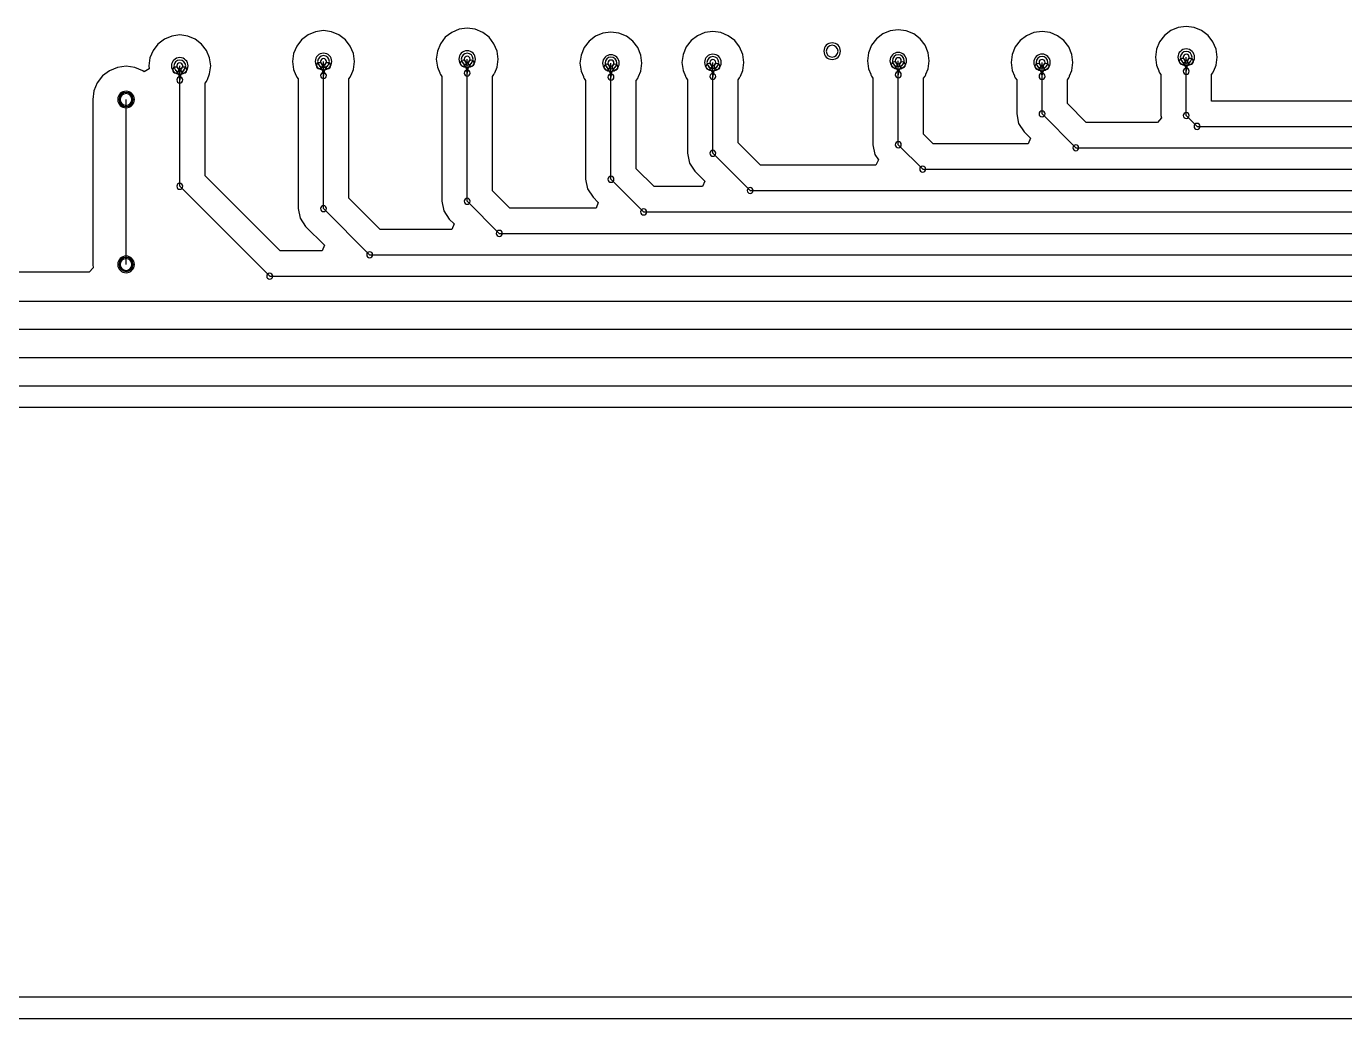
# Model space of a CAD drawing. Header units: inches. Extents: x 32166 to 66782, y 2386 to 7162.
# Drawn here: x 33123.7 to 33347.4, y 3557.2 to 3725.6 of the extents above; entities that cross this region are included whole.
import ezdxf

# ---------------------------------------------------------------- set-up
doc = ezdxf.new("R2010")
doc.units = ezdxf.units.IN
doc.header["$LTSCALE"] = 0.64311
doc.header["$MEASUREMENT"] = 0
for name, color, linetype in [('BOTTOMLAYER', 5, 'CONTINUOUS'), ('KEEPOUTLAYER', 6, 'CONTINUOUS'), ('MULTILAYER', 9, 'CONTINUOUS'), ('TOPLAYER', 1, 'CONTINUOUS'), ('TOPSOLDER', 216, 'CONTINUOUS')]:
    doc.layers.add(name, color=color, linetype=linetype)

msp = doc.modelspace()

# ---------------------------------------------------------------- linework, layer by layer
at = {"layer": 'BOTTOMLAYER'}
msp.add_line((32581.91, 3557.2), (33935.43, 3557.2), dxfattribs=at)
at = {"layer": 'KEEPOUTLAYER'}
for p, q in [((32499.27, 3660.96), (34258.55, 3660.96)), ((32498.87, 3560.87), (34258.87, 3560.87))]:
    msp.add_line(p, q, dxfattribs=at)
at = {"layer": 'MULTILAYER'}
for centre, start, end in [((33260.47, 3721.36), 0, 180), ((33174.16, 3719.6), 0, 180), ((33198.54, 3720.01), 0, 180), ((33222.93, 3719.34), 0, 180), ((33240.23, 3719.44), 0, 180), ((33260.47, 3721.36), 180, 0), ((33271.69, 3719.74), 0, 180), ((33296.08, 3719.45), 0, 180), ((33320.55, 3720.32), 0, 180), ((33320.55, 3720.32), 180, 0), ((33149.77, 3718.86), 0, 180), ((33149.77, 3718.86), 180, 0), ((33174.16, 3719.6), 180, 0), ((33198.54, 3720.01), 180, 0), ((33222.93, 3719.34), 180, 0), ((33240.23, 3719.44), 180, 0), ((33271.69, 3719.74), 180, 0), ((33296.08, 3719.45), 180, 0), ((33140.66, 3713.16), 0, 180), ((33140.66, 3713.16), 180, 0), ((33140.66, 3685.17), 0, 180), ((33140.66, 3685.17), 180, 0)]:
    msp.add_arc(centre, 1, start, end, dxfattribs=at)
at = {"layer": 'TOPLAYER'}
for p, q in [((33172.8, 3724.66), (33171.54, 3724.14)), ((33174.16, 3724.84), (33172.8, 3724.66)), ((33175.52, 3724.66), (33174.16, 3724.84)), ((33176.78, 3724.14), (33175.52, 3724.66)), ((33195.92, 3724.55), (33194.83, 3723.72)), ((33197.19, 3725.08), (33195.92, 3724.55)), ((33198.54, 3725.26), (33197.19, 3725.08)), ((33199.9, 3725.08), (33198.54, 3725.26)), ((33201.17, 3724.55), (33199.9, 3725.08)), ((33202.25, 3723.72), (33201.17, 3724.55)), ((33222.93, 3724.59), (33221.57, 3724.41)), ((33224.28, 3724.41), (33222.93, 3724.59)), ((33238.87, 3724.51), (33237.61, 3723.99)), ((33240.23, 3724.69), (33238.87, 3724.51)), ((33241.59, 3724.51), (33240.23, 3724.69)), ((33242.85, 3723.99), (33241.59, 3724.51)), ((33270.34, 3724.81), (33269.07, 3724.28)), ((33271.69, 3724.99), (33270.34, 3724.81)), ((33273.05, 3724.81), (33271.69, 3724.99)), ((33274.32, 3724.28), (33273.05, 3724.81)), ((33294.72, 3724.52), (33293.46, 3723.99)), ((33296.08, 3724.7), (33294.72, 3724.52)), ((33297.44, 3724.52), (33296.08, 3724.7)), ((33298.7, 3723.99), (33297.44, 3724.52)), ((33317.93, 3724.87), (33316.84, 3724.03)), ((33319.19, 3725.39), (33317.93, 3724.87)), ((33320.55, 3725.57), (33319.19, 3725.39)), ((33321.91, 3725.39), (33320.55, 3725.57)), ((33323.17, 3724.87), (33321.91, 3725.39)), ((33324.26, 3724.03), (33323.17, 3724.87)), ((33146.07, 3722.57), (33145.23, 3721.48)), ((33147.15, 3723.4), (33146.07, 3722.57)), ((33148.42, 3723.93), (33147.15, 3723.4)), ((33149.77, 3724.11), (33148.42, 3723.93)), ((33151.13, 3723.93), (33149.77, 3724.11)), ((33152.4, 3723.4), (33151.13, 3723.93)), ((33153.48, 3722.57), (33152.4, 3723.4)), ((33154.32, 3721.48), (33153.48, 3722.57)), ((33170.45, 3723.3), (33169.62, 3722.22)), ((33171.54, 3724.14), (33170.45, 3723.3)), ((33177.87, 3723.3), (33176.78, 3724.14)), ((33178.7, 3722.22), (33177.87, 3723.3)), ((33194, 3722.63), (33193.48, 3721.37)), ((33194.83, 3723.72), (33194, 3722.63)), ((33203.08, 3722.63), (33202.25, 3723.72)), ((33203.61, 3721.37), (33203.08, 3722.63)), ((33219.22, 3723.05), (33218.38, 3721.96)), ((33220.3, 3723.88), (33219.22, 3723.05)), ((33221.57, 3724.41), (33220.3, 3723.88)), ((33225.55, 3723.88), (33224.28, 3724.41)), ((33226.64, 3723.05), (33225.55, 3723.88)), ((33227.47, 3721.96), (33226.64, 3723.05)), ((33236.52, 3723.15), (33235.69, 3722.07)), ((33237.61, 3723.99), (33236.52, 3723.15)), ((33243.94, 3723.15), (33242.85, 3723.99)), ((33244.77, 3722.07), (33243.94, 3723.15)), ((33267.15, 3722.36), (33266.63, 3721.1)), ((33267.99, 3723.45), (33267.15, 3722.36)), ((33269.07, 3724.28), (33267.99, 3723.45)), ((33275.4, 3723.45), (33274.32, 3724.28)), ((33276.24, 3722.36), (33275.4, 3723.45)), ((33276.76, 3721.1), (33276.24, 3722.36)), ((33292.37, 3723.16), (33291.54, 3722.07)), ((33293.46, 3723.99), (33292.37, 3723.16)), ((33299.79, 3723.16), (33298.7, 3723.99)), ((33300.62, 3722.07), (33299.79, 3723.16)), ((33316.01, 3722.95), (33315.48, 3721.68)), ((33316.84, 3724.03), (33316.01, 3722.95)), ((33325.09, 3722.95), (33324.26, 3724.03)), ((33325.62, 3721.68), (33325.09, 3722.95)), ((33144.71, 3720.22), (33144.53, 3718.86)), ((33145.23, 3721.48), (33144.71, 3720.22)), ((33154.84, 3720.22), (33154.32, 3721.48)), ((33155.02, 3718.86), (33154.84, 3720.22)), ((33169.09, 3720.95), (33168.91, 3719.6)), ((33169.62, 3722.22), (33169.09, 3720.95)), ((33179.22, 3720.95), (33178.7, 3722.22)), ((33179.4, 3719.6), (33179.22, 3720.95)), ((33193.48, 3721.37), (33193.3, 3720.01)), ((33203.79, 3720.01), (33203.61, 3721.37)), ((33217.86, 3720.7), (33217.68, 3719.34)), ((33218.38, 3721.96), (33217.86, 3720.7)), ((33227.99, 3720.7), (33227.47, 3721.96)), ((33228.17, 3719.34), (33227.99, 3720.7)), ((33235.16, 3720.8), (33234.99, 3719.44)), ((33235.69, 3722.07), (33235.16, 3720.8)), ((33245.3, 3720.8), (33244.77, 3722.07)), ((33245.48, 3719.44), (33245.3, 3720.8)), ((33266.63, 3721.1), (33266.45, 3719.74)), ((33276.94, 3719.74), (33276.76, 3721.1)), ((33291.01, 3720.81), (33290.83, 3719.45)), ((33291.54, 3722.07), (33291.01, 3720.81)), ((33301.14, 3720.81), (33300.62, 3722.07)), ((33301.32, 3719.45), (33301.14, 3720.81)), ((33315.48, 3721.68), (33315.31, 3720.32)), ((33315.31, 3720.32), (33315.48, 3718.97)), ((33320.55, 3710.44), (33320.55, 3720.32)), ((33325.8, 3720.32), (33325.62, 3721.68)), ((33325.62, 3718.97), (33325.8, 3720.32)), ((33137.84, 3718.05), (33136.67, 3717.15)), ((33139.2, 3718.61), (33137.84, 3718.05)), ((33140.66, 3718.8), (33139.2, 3718.61)), ((33142.12, 3718.61), (33140.66, 3718.8)), ((33143.49, 3718.05), (33142.12, 3718.61)), ((33143.71, 3717.87), (33143.49, 3718.05)), ((33144.59, 3718.38), (33143.71, 3717.87)), ((33144.53, 3718.86), (33144.59, 3718.38)), ((33149.77, 3698.44), (33149.77, 3718.86)), ((33154.84, 3717.5), (33155.02, 3718.86)), ((33168.91, 3719.6), (33169.09, 3718.24)), ((33169.09, 3718.24), (33169.48, 3717.29)), ((33174.16, 3694.64), (33174.16, 3719.6)), ((33178.83, 3717.29), (33179.22, 3718.24)), ((33179.22, 3718.24), (33179.4, 3719.6)), ((33193.3, 3720.01), (33193.48, 3718.65)), ((33193.48, 3718.65), (33193.87, 3717.71)), ((33198.54, 3695.89), (33198.54, 3720.01)), ((33203.22, 3717.71), (33203.61, 3718.65)), ((33203.61, 3718.65), (33203.79, 3720.01)), ((33217.68, 3719.34), (33217.86, 3717.98)), ((33217.86, 3717.98), (33218.25, 3717.04)), ((33222.93, 3699.62), (33222.93, 3719.34)), ((33227.6, 3717.04), (33227.99, 3717.98)), ((33227.99, 3717.98), (33228.17, 3719.34)), ((33234.99, 3719.44), (33235.16, 3718.09)), ((33235.16, 3718.09), (33235.56, 3717.14)), ((33240.23, 3704.03), (33240.23, 3719.44)), ((33244.91, 3717.14), (33245.3, 3718.09)), ((33245.3, 3718.09), (33245.48, 3719.44)), ((33266.45, 3719.74), (33266.63, 3718.38)), ((33266.63, 3718.38), (33267.02, 3717.44)), ((33271.69, 3705.48), (33271.69, 3719.74)), ((33276.37, 3717.44), (33276.76, 3718.38)), ((33276.76, 3718.38), (33276.94, 3719.74)), ((33290.83, 3719.45), (33291.01, 3718.09)), ((33291.01, 3718.09), (33291.4, 3717.15)), ((33296.08, 3710.72), (33296.08, 3719.45)), ((33300.75, 3717.15), (33301.14, 3718.09)), ((33301.14, 3718.09), (33301.32, 3719.45)), ((33315.48, 3718.97), (33315.88, 3718.02)), ((33315.88, 3718.02), (33315.88, 3717.98)), ((33315.88, 3717.98), (33315.91, 3717.95)), ((33315.91, 3717.95), (33316.01, 3717.7)), ((33325.09, 3717.7), (33325.2, 3717.95)), ((33325.2, 3717.95), (33325.22, 3717.98)), ((33325.22, 3717.98), (33325.23, 3718.02)), ((33325.23, 3718.02), (33325.62, 3718.97)), ((33135.77, 3715.98), (33135.21, 3714.62)), ((33136.67, 3717.15), (33135.77, 3715.98)), ((33154.07, 3715.92), (33154.32, 3716.24)), ((33154.07, 3700.22), (33154.07, 3715.92)), ((33154.32, 3716.24), (33154.42, 3716.49)), ((33154.42, 3716.49), (33154.44, 3716.52)), ((33154.44, 3716.52), (33154.45, 3716.56)), ((33154.45, 3716.56), (33154.84, 3717.5)), ((33169.48, 3717.29), (33169.49, 3717.26)), ((33169.49, 3717.26), (33169.51, 3717.22)), ((33169.51, 3717.22), (33169.62, 3716.97)), ((33169.62, 3716.97), (33169.86, 3716.66)), ((33169.86, 3716.66), (33169.86, 3694.64)), ((33178.46, 3716.66), (33178.7, 3716.97)), ((33178.46, 3696.42), (33178.46, 3716.66)), ((33178.7, 3716.97), (33178.8, 3717.22)), ((33178.8, 3717.22), (33178.83, 3717.26)), ((33178.83, 3717.26), (33178.83, 3717.29)), ((33193.87, 3717.71), (33193.88, 3717.67)), ((33193.88, 3717.67), (33193.9, 3717.64)), ((33193.9, 3717.64), (33194, 3717.39)), ((33194, 3717.39), (33194.24, 3717.07)), ((33194.24, 3717.07), (33194.24, 3695.89)), ((33202.84, 3717.07), (33203.08, 3717.39)), ((33202.84, 3697.67), (33202.84, 3717.07)), ((33203.08, 3717.39), (33203.19, 3717.64)), ((33203.19, 3717.64), (33203.21, 3717.67)), ((33203.21, 3717.67), (33203.22, 3717.71)), ((33218.25, 3717.04), (33218.26, 3717)), ((33218.26, 3717), (33218.28, 3716.97)), ((33218.28, 3716.97), (33218.38, 3716.72)), ((33218.38, 3716.72), (33218.63, 3716.4)), ((33218.63, 3716.4), (33218.63, 3699.62)), ((33227.23, 3716.4), (33227.47, 3716.72)), ((33227.23, 3701.4), (33227.23, 3716.4)), ((33227.47, 3716.72), (33227.57, 3716.97)), ((33227.57, 3716.97), (33227.59, 3717)), ((33227.59, 3717), (33227.6, 3717.04)), ((33235.56, 3717.14), (33235.56, 3717.1)), ((33235.56, 3717.1), (33235.59, 3717.07)), ((33235.59, 3717.07), (33235.69, 3716.82)), ((33235.69, 3716.82), (33235.93, 3716.5)), ((33235.93, 3716.5), (33235.93, 3704.03)), ((33244.53, 3716.5), (33244.77, 3716.82)), ((33244.53, 3705.81), (33244.53, 3716.5)), ((33244.77, 3716.82), (33244.88, 3717.07)), ((33244.88, 3717.07), (33244.9, 3717.1)), ((33244.9, 3717.1), (33244.91, 3717.14)), ((33267.02, 3717.44), (33267.03, 3717.4)), ((33267.03, 3717.4), (33267.05, 3717.37)), ((33267.05, 3717.37), (33267.15, 3717.12)), ((33267.15, 3717.12), (33267.4, 3716.8)), ((33267.4, 3716.8), (33267.4, 3705.48)), ((33275.99, 3716.8), (33276.24, 3717.12)), ((33275.99, 3707.26), (33275.99, 3716.8)), ((33276.24, 3717.12), (33276.34, 3717.37)), ((33276.34, 3717.37), (33276.36, 3717.4)), ((33276.36, 3717.4), (33276.37, 3717.44)), ((33291.4, 3717.15), (33291.41, 3717.11)), ((33291.41, 3717.11), (33291.43, 3717.08)), ((33291.43, 3717.08), (33291.54, 3716.83)), ((33291.54, 3716.83), (33291.78, 3716.51)), ((33291.78, 3716.51), (33291.78, 3710.72)), ((33300.38, 3716.51), (33300.62, 3716.83)), ((33300.38, 3712.5), (33300.38, 3716.51)), ((33300.62, 3716.83), (33300.72, 3717.08)), ((33300.72, 3717.08), (33300.75, 3717.11)), ((33300.75, 3717.11), (33300.75, 3717.15)), ((33316.01, 3717.7), (33316.25, 3717.38)), ((33316.25, 3717.38), (33316.25, 3710.44)), ((33324.85, 3717.38), (33325.09, 3717.7)), ((33324.85, 3712.9), (33324.85, 3717.38)), ((33135.21, 3714.62), (33135.01, 3713.16)), ((33135.01, 3713.16), (33135.01, 3685.17)), ((33140.66, 3685.17), (33140.66, 3713.16)), ((33303.6, 3709.27), (33300.38, 3712.5)), ((33913.78, 3712.9), (33324.85, 3712.9)), ((33291.78, 3710.72), (33292.11, 3709.07)), ((33292.11, 3709.07), (33293.04, 3707.68)), ((33296.08, 3710.72), (33301.82, 3704.97)), ((33315.68, 3709.27), (33303.6, 3709.27)), ((33316.33, 3710.06), (33315.68, 3709.27)), ((33316.25, 3710.44), (33316.33, 3710.06)), ((33320.55, 3710.44), (33322.39, 3708.6)), ((33277.61, 3705.64), (33275.99, 3707.26)), ((33293.04, 3707.68), (33294.14, 3706.58)), ((33322.39, 3708.6), (33909.99, 3708.6)), ((33248.33, 3702.01), (33244.53, 3705.81)), ((33267.4, 3705.48), (33267.72, 3703.83)), ((33271.69, 3705.48), (33275.83, 3701.34)), ((33293.75, 3705.64), (33277.61, 3705.64)), ((33294.14, 3706.58), (33293.75, 3705.64)), ((33301.82, 3704.97), (33896.15, 3704.97)), ((33235.93, 3704.03), (33236.26, 3702.38)), ((33236.26, 3702.38), (33237.19, 3700.99)), ((33240.23, 3704.03), (33246.55, 3697.71)), ((33267.72, 3703.83), (33268.34, 3702.9)), ((33268.34, 3702.9), (33267.86, 3702.01)), ((33166.81, 3687.48), (33154.07, 3700.22)), ((33230.25, 3698.37), (33227.23, 3701.4)), ((33237.19, 3700.99), (33238.87, 3699.31)), ((33267.86, 3702.01), (33248.33, 3702.01)), ((33275.83, 3701.34), (33927.27, 3701.34)), ((33149.77, 3698.44), (33165.03, 3683.18)), ((33205.77, 3694.74), (33202.84, 3697.67)), ((33218.63, 3699.62), (33218.96, 3697.98)), ((33218.96, 3697.98), (33219.89, 3696.58)), ((33222.93, 3699.62), (33228.47, 3694.08)), ((33238.48, 3698.37), (33230.25, 3698.37)), ((33238.87, 3699.31), (33238.48, 3698.37)), ((33246.55, 3697.71), (33933.59, 3697.71)), ((33183.77, 3691.11), (33178.46, 3696.42)), ((33194.24, 3695.89), (33194.57, 3694.25)), ((33198.54, 3695.89), (33203.99, 3690.44)), ((33219.89, 3696.58), (33220.79, 3695.68)), ((33220.79, 3695.68), (33220.4, 3694.74)), ((33169.86, 3694.64), (33170.19, 3693)), ((33174.16, 3694.64), (33181.99, 3686.81)), ((33194.57, 3694.25), (33195.5, 3692.85)), ((33220.4, 3694.74), (33205.77, 3694.74)), ((33228.47, 3694.08), (33942.07, 3694.08)), ((33170.19, 3693), (33171.12, 3691.6)), ((33171.12, 3691.6), (33174.31, 3688.42)), ((33195.92, 3691.11), (33183.77, 3691.11)), ((33195.5, 3692.85), (33196.31, 3692.05)), ((33196.31, 3692.05), (33195.92, 3691.11)), ((33203.99, 3690.44), (34072.48, 3690.44)), ((33173.92, 3687.48), (33166.81, 3687.48)), ((33174.31, 3688.42), (33173.92, 3687.48)), ((33181.99, 3686.81), (34073.98, 3686.81)), ((33135.09, 3684.62), (33134.42, 3683.86)), ((33135.01, 3685.17), (33135.09, 3684.62)), ((33134.42, 3683.86), (32582.58, 3683.86)), ((33165.03, 3683.18), (34075.49, 3683.18)), ((32577.35, 3678.96), (34200.55, 3678.96)), ((32546.95, 3674.16), (34202.54, 3674.16)), ((32542.63, 3669.36), (34204.53, 3669.36)), ((32538.31, 3664.56), (34209.51, 3664.56))]:
    msp.add_line(p, q, dxfattribs=at)
for centre, radius, start, end in [((33260.47, 3721.36), 1, 0, 180), ((33174.16, 3719.6), 1, 0, 180), ((33174.16, 3719.6), 0.508, 0, 180), ((33198.54, 3720.01), 1, 0, 180), ((33198.54, 3720.01), 0.508, 0, 180), ((33222.93, 3719.34), 1, 0, 180), ((33240.23, 3719.44), 1, 0, 180), ((33260.47, 3721.36), 1, 180, 0), ((33271.69, 3719.74), 1, 0, 180), ((33271.69, 3719.74), 0.508, 0, 180), ((33296.08, 3719.45), 1, 0, 180), ((33319.86, 3719.63), 0.508, 0, 180), ((33320.55, 3720.32), 1, 0, 180), ((33320.55, 3720.32), 1, 180, 0), ((33320.55, 3720.32), 0.508, 0, 180), ((33320.55, 3720.32), 0.508, 180, 0), ((33321.25, 3719.63), 0.508, 0, 180), ((33149.08, 3718.16), 0.508, 0, 180), ((33149.08, 3718.16), 0.508, 180, 0), ((33149.77, 3718.86), 1, 0, 180), ((33149.77, 3718.86), 1, 180, 0), ((33147.4, 3716.48), 2.38, 0.0004, 45.0004), ((33149.77, 3718.86), 0.508, 0, 180), ((33149.77, 3718.86), 0.508, 180, 0), ((33152.15, 3716.48), 2.38, 134.9996, 179.9996), ((33150.47, 3718.16), 0.508, 0, 180), ((33150.47, 3718.16), 0.508, 180, 0), ((33173.46, 3718.9), 0.508, 0, 180), ((33173.46, 3718.9), 0.508, 180, 0), ((33174.16, 3719.6), 1, 180, 0), ((33171.78, 3717.22), 2.38, 0.0004, 45.0004), ((33174.16, 3719.6), 0.508, 180, 0), ((33176.53, 3717.22), 2.38, 134.9996, 179.9996), ((33174.85, 3718.9), 0.508, 0, 180), ((33174.85, 3718.9), 0.508, 180, 0), ((33197.85, 3719.32), 0.508, 0, 180), ((33197.85, 3719.32), 0.508, 180, 0), ((33198.54, 3720.01), 1, 180, 0), ((33196.17, 3717.64), 2.38, 0.0004, 45.0004), ((33198.54, 3720.01), 0.508, 180, 0), ((33198.54, 3717.64), 0.508, 0, 180), ((33198.54, 3717.64), 0.508, 0, 180), ((33200.92, 3717.64), 2.38, 134.9996, 179.9996), ((33199.24, 3719.32), 0.508, 0, 180), ((33199.24, 3719.32), 0.508, 180, 0), ((33222.23, 3718.64), 0.508, 0, 180), ((33222.23, 3718.64), 0.508, 180, 0), ((33222.93, 3719.34), 1, 180, 0), ((33220.55, 3716.96), 2.38, 0.0004, 45.0004), ((33222.93, 3719.34), 0.508, 0, 180), ((33222.93, 3719.34), 0.508, 180, 0), ((33225.3, 3716.96), 2.38, 134.9996, 179.9996), ((33223.62, 3718.64), 0.508, 0, 180), ((33223.62, 3718.64), 0.508, 180, 0), ((33239.54, 3718.75), 0.508, 0, 180), ((33239.54, 3718.75), 0.508, 180, 0), ((33240.23, 3719.44), 1, 180, 0), ((33237.86, 3717.07), 2.38, 0.0004, 45.0004), ((33240.23, 3719.44), 0.508, 0, 180), ((33240.23, 3719.44), 0.508, 180, 0), ((33242.61, 3717.07), 2.38, 134.9996, 179.9996), ((33240.93, 3718.75), 0.508, 0, 180), ((33240.93, 3718.75), 0.508, 180, 0), ((33271, 3719.04), 0.508, 0, 180), ((33271, 3719.04), 0.508, 180, 0), ((33271.69, 3719.74), 1, 180, 0), ((33269.32, 3717.36), 2.38, 0.0004, 45.0004), ((33271.69, 3719.74), 0.508, 180, 0), ((33271.69, 3717.36), 0.508, 0, 180), ((33271.69, 3717.36), 0.508, 0, 180), ((33274.07, 3717.36), 2.38, 134.9996, 179.9996), ((33272.39, 3719.04), 0.508, 0, 180), ((33272.39, 3719.04), 0.508, 180, 0), ((33295.38, 3718.76), 0.508, 0, 180), ((33295.38, 3718.76), 0.508, 180, 0), ((33296.08, 3719.45), 1, 180, 0), ((33293.7, 3717.08), 2.38, 0.0004, 45.0004), ((33296.08, 3719.45), 0.508, 0, 180), ((33296.08, 3719.45), 0.508, 180, 0), ((33298.45, 3717.08), 2.38, 134.9996, 179.9996), ((33296.77, 3718.76), 0.508, 0, 180), ((33296.77, 3718.76), 0.508, 180, 0), ((33319.86, 3719.63), 0.508, 180, 0), ((33318.18, 3717.95), 2.38, 0.0004, 45.0004), ((33320.55, 3717.95), 0.508, 0, 180), ((33320.55, 3717.95), 0.508, 0, 180), ((33320.55, 3717.95), 0.508, 180, 0), ((33320.55, 3717.95), 0.508, 180, 0), ((33322.93, 3717.95), 2.38, 134.9996, 179.9996), ((33321.25, 3719.63), 0.508, 180, 0), ((33149.77, 3716.48), 0.508, 0, 180), ((33149.77, 3716.48), 0.508, 0, 180), ((33149.77, 3716.48), 0.508, 180, 0), ((33149.77, 3716.48), 0.508, 180, 0), ((33174.16, 3717.22), 0.508, 0, 180), ((33174.16, 3717.22), 0.508, 0, 180), ((33174.16, 3717.22), 0.508, 180, 0), ((33174.16, 3717.22), 0.508, 180, 0), ((33198.54, 3717.64), 0.508, 180, 0), ((33198.54, 3717.64), 0.508, 180, 0), ((33222.93, 3716.96), 0.508, 0, 180), ((33222.93, 3716.96), 0.508, 0, 180), ((33222.93, 3716.96), 0.508, 180, 0), ((33222.93, 3716.96), 0.508, 180, 0), ((33240.23, 3717.07), 0.508, 0, 180), ((33240.23, 3717.07), 0.508, 0, 180), ((33240.23, 3717.07), 0.508, 180, 0), ((33240.23, 3717.07), 0.508, 180, 0), ((33271.69, 3717.36), 0.508, 180, 0), ((33271.69, 3717.36), 0.508, 180, 0), ((33296.08, 3717.08), 0.508, 0, 180), ((33296.08, 3717.08), 0.508, 0, 180), ((33296.08, 3717.08), 0.508, 180, 0), ((33296.08, 3717.08), 0.508, 180, 0), ((33140.66, 3713.16), 1.2, 0, 180), ((33140.66, 3713.16), 1, 0, 180), ((33140.66, 3713.16), 1.2, 180, 0), ((33140.66, 3713.16), 1, 180, 0), ((33296.08, 3710.72), 0.508, 0, 180), ((33296.08, 3710.72), 0.508, 0, 180), ((33296.08, 3710.72), 0.508, 180, 0), ((33296.08, 3710.72), 0.508, 180, 0), ((33320.55, 3710.44), 0.508, 0, 180), ((33320.55, 3710.44), 0.508, 0, 180), ((33320.55, 3710.44), 0.508, 180, 0), ((33320.55, 3710.44), 0.508, 180, 0), ((33322.39, 3708.6), 0.508, 0, 180), ((33322.39, 3708.6), 0.508, 0, 180), ((33322.39, 3708.6), 0.508, 180, 0), ((33322.39, 3708.6), 0.508, 180, 0), ((33240.23, 3704.03), 0.508, 0, 180), ((33240.23, 3704.03), 0.508, 0, 180), ((33271.69, 3705.48), 0.508, 0, 180), ((33271.69, 3705.48), 0.508, 0, 180), ((33271.69, 3705.48), 0.508, 180, 0), ((33271.69, 3705.48), 0.508, 180, 0), ((33301.82, 3704.97), 0.508, 0, 180), ((33301.82, 3704.97), 0.508, 0, 180), ((33301.82, 3704.97), 0.508, 180, 0), ((33301.82, 3704.97), 0.508, 180, 0), ((33240.23, 3704.03), 0.508, 180, 0), ((33240.23, 3704.03), 0.508, 180, 0), ((33222.93, 3699.62), 0.508, 0, 180), ((33222.93, 3699.62), 0.508, 0, 180), ((33275.83, 3701.34), 0.508, 0, 180), ((33275.83, 3701.34), 0.508, 0, 180), ((33275.83, 3701.34), 0.508, 180, 0), ((33275.83, 3701.34), 0.508, 180, 0), ((33149.77, 3698.44), 0.508, 0, 180), ((33149.77, 3698.44), 0.508, 0, 180), ((33149.77, 3698.44), 0.508, 180, 0), ((33149.77, 3698.44), 0.508, 180, 0), ((33222.93, 3699.62), 0.508, 180, 0), ((33222.93, 3699.62), 0.508, 180, 0), ((33246.55, 3697.71), 0.508, 0, 180), ((33246.55, 3697.71), 0.508, 0, 180), ((33246.55, 3697.71), 0.508, 180, 0), ((33246.55, 3697.71), 0.508, 180, 0), ((33198.54, 3695.89), 0.508, 0, 180), ((33198.54, 3695.89), 0.508, 0, 180), ((33198.54, 3695.89), 0.508, 180, 0), ((33198.54, 3695.89), 0.508, 180, 0), ((33174.16, 3694.64), 0.508, 0, 180), ((33174.16, 3694.64), 0.508, 0, 180), ((33174.16, 3694.64), 0.508, 180, 0), ((33174.16, 3694.64), 0.508, 180, 0), ((33228.47, 3694.08), 0.508, 0, 180), ((33228.47, 3694.08), 0.508, 0, 180), ((33228.47, 3694.08), 0.508, 180, 0), ((33228.47, 3694.08), 0.508, 180, 0), ((33203.99, 3690.44), 0.508, 0, 180), ((33203.99, 3690.44), 0.508, 0, 180), ((33203.99, 3690.44), 0.508, 180, 0), ((33203.99, 3690.44), 0.508, 180, 0), ((33181.99, 3686.81), 0.508, 0, 180), ((33181.99, 3686.81), 0.508, 0, 180), ((33181.99, 3686.81), 0.508, 180, 0), ((33181.99, 3686.81), 0.508, 180, 0), ((33140.66, 3685.17), 1.2, 0, 180), ((33140.66, 3685.17), 1.2, 180, 0), ((33140.66, 3685.17), 1, 0, 180), ((33140.66, 3685.17), 1, 180, 0), ((33165.03, 3683.18), 0.508, 0, 180), ((33165.03, 3683.18), 0.508, 0, 180), ((33165.03, 3683.18), 0.508, 180, 0), ((33165.03, 3683.18), 0.508, 180, 0)]:
    msp.add_arc(centre, radius, start, end, dxfattribs=at)
at = {"layer": 'TOPSOLDER'}
for centre, start, end in [((33260.47, 3721.36), 0, 180), ((33149.77, 3718.86), 0, 180), ((33174.16, 3719.6), 0, 180), ((33198.54, 3720.01), 0, 180), ((33222.93, 3719.34), 0, 180), ((33240.23, 3719.44), 0, 180), ((33260.47, 3721.36), 180, 0), ((33271.69, 3719.74), 0, 180), ((33296.08, 3719.45), 0, 180), ((33320.55, 3720.32), 0, 180), ((33320.55, 3720.32), 180, 0), ((33149.77, 3718.86), 180, 0), ((33174.16, 3719.6), 180, 0), ((33198.54, 3720.01), 180, 0), ((33222.93, 3719.34), 180, 0), ((33240.23, 3719.44), 180, 0), ((33271.69, 3719.74), 180, 0), ((33296.08, 3719.45), 180, 0), ((33140.66, 3713.16), 0, 180), ((33140.66, 3713.16), 180, 0), ((33140.66, 3685.17), 0, 180), ((33140.66, 3685.17), 180, 0)]:
    msp.add_arc(centre, 1.41, start, end, dxfattribs=at)

doc.saveas('drawing.dxf')
